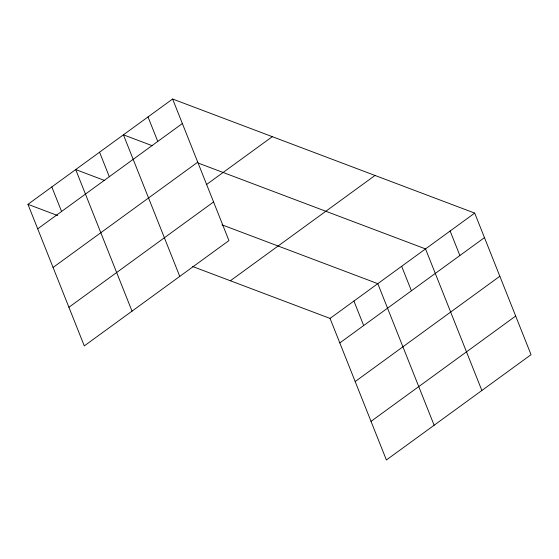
<?xml version="1.0" encoding="UTF-8"?>
<svg xmlns="http://www.w3.org/2000/svg" width="559" height="559" viewBox="0 0 559 559"><rect width="100%" height="100%" fill="white"/><g stroke="black" fill="none" stroke-linecap="round" stroke-linejoin="round"><path stroke-width="0.84" d="M172.605 99.02L228.945 240.587L84.29 345.895L27.95 204.321L172.605 99.02L474.71 213.105L531.05 354.679L386.395 459.98L330.055 318.413L192.436 266.44M37.705 228.841L182.367 123.532M53.077 267.468L197.739 162.166M206.271 184.736L272.303 136.669M68.918 307.268L213.573 201.96M230.357 280.765L375.019 175.456M330.055 318.413L474.71 213.105M339.809 342.926L484.471 237.624M355.182 381.552L499.844 276.251M371.022 421.353L515.678 316.052M152.369 145.752L123.427 134.824L179.76 276.391M198.193 163.06L425.532 248.909L481.865 390.482M104.631 180.501L75.689 169.573L132.022 311.146M222 224.83L377.793 283.658L434.126 425.231M27.95 204.321L57.696 215.557M450.121 231.007L459.875 255.526M401.662 266.287L411.417 290.799M353.924 301.035L363.678 325.555M148.016 116.922L157.771 141.434M99.558 152.195L109.312 176.714M51.819 186.951L61.574 211.463"/></g></svg>
